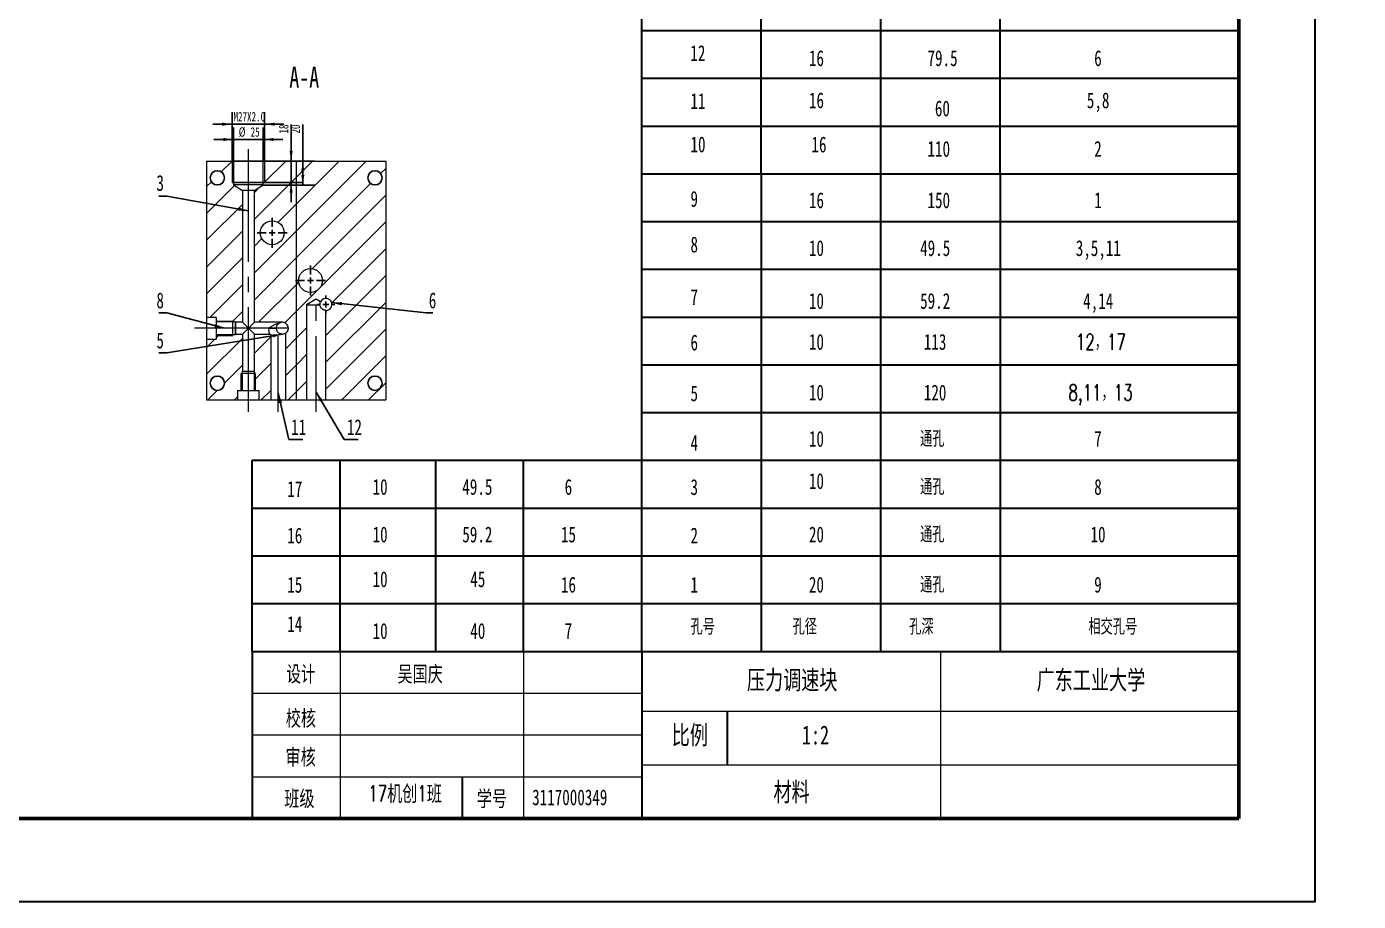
# Model space of a CAD drawing. Header units: millimetres. Extents: x -8 to 430, y -4 to 301.
# Drawn here: x 207 to 430, y -3.9 to 142.7 of the extents above; entities that cross this region are included whole.
import ezdxf

# ---------------------------------------------------------------- set-up
doc = ezdxf.new("R2010")
doc.units = ezdxf.units.MM
doc.header["$PDSIZE"] = -1
doc.linetypes.add('CENTERX2', pattern=[20.32, 12.7, -2.54, 2.54, -2.54])
doc.layers.add('10', color=7, linetype='Continuous')
doc.layers.add('细实线层', color=7, linetype='Continuous')
doc.layers.add('细实线', color=7, linetype='Continuous', lineweight=30)
doc.styles.add('SLDTEXTSTYLE0', font='TXT', dxfattribs={"width": 0.7, "bigfont": 'bigfont'})
doc.styles.add('SLDTEXTSTYLE1', font='TXT', dxfattribs={"width": 0.7})
doc.dimstyles.new('SLDDIMSTYLE12', dxfattribs={"dimtxt": 1.69292, "dimasz": 1.69292, "dimexe": 0, "dimexo": 0.0625, "dimgap": 0.42323, "dimtad": 0, "dimtih": 1, "dimtoh": 1, "dimlfac": 5, "dimrnd": 1e-09, "dimzin": 12, "dimdsep": 46, "dimtxsty": 'SLDTEXTSTYLE1', "dimblk1": 'NONE', "dimsah": 1, "dimcen": 0, "dimadec": 0, "dimazin": 3, "dimtfac": 1, "dimtmove": 0, "dimatfit": 3, "dimldrblk": 'NONE', "dimfxl": 1, "dimfrac": 2, "dimtolj": 1, "dimtzin": 12, "dimarcsym": 0})
doc.dimstyles.new('SLDDIMSTYLE3', dxfattribs={"dimtxt": 1.69292, "dimasz": 1.69292, "dimexe": 0, "dimexo": 0.0625, "dimgap": 0.42323, "dimtad": 2, "dimlfac": 5, "dimrnd": 1e-09, "dimzin": 12, "dimdsep": 46, "dimtxsty": 'SLDTEXTSTYLE1', "dimsah": 1, "dimcen": 0.09, "dimadec": 0, "dimazin": 3, "dimtfac": 1, "dimtmove": 0, "dimatfit": 0, "dimfxl": 1, "dimfrac": 2, "dimtolj": 1, "dimtzin": 12, "dimarcsym": 0})
doc.dimstyles.new('SLDDIMSTYLE4', dxfattribs={"dimtxt": 1.69292, "dimasz": 1.69292, "dimexe": 0, "dimexo": 0.0625, "dimgap": 0.42323, "dimtad": 2, "dimlfac": 5, "dimrnd": 1e-09, "dimzin": 12, "dimdsep": 46, "dimtxsty": 'SLDTEXTSTYLE1', "dimsah": 1, "dimcen": 0.09, "dimadec": 0, "dimazin": 3, "dimtfac": 1, "dimtofl": 0, "dimtmove": 0, "dimatfit": 3, "dimfxl": 1, "dimfrac": 2, "dimtolj": 1, "dimtzin": 12, "dimarcsym": 0})
doc.dimstyles.new('SLDDIMSTYLE7', dxfattribs={"dimtxt": 0.18, "dimasz": 1.69292, "dimexe": 0, "dimexo": 0.0625, "dimgap": 0, "dimtad": 0, "dimtih": 1, "dimtoh": 1, "dimdec": 0, "dimrnd": 1e-09, "dimzin": 0, "dimdsep": 46, "dimtxsty": 'Standard', "dimsah": 1, "dimcen": 0.09, "dimadec": 0, "dimazin": 0, "dimtfac": 1.69292, "dimtdec": 0, "dimtofl": 0, "dimtmove": 0, "dimatfit": 3, "dimfxl": 1, "dimfrac": 2, "dimtolj": 1, "dimtzin": 0, "dimarcsym": 0})
doc.dimstyles.new('SLDDIMSTYLE9', dxfattribs={"dimtxt": 1.69292, "dimasz": 1.69292, "dimexe": 0, "dimexo": 0.0625, "dimgap": 0.42323, "dimtad": 2, "dimlfac": 5, "dimrnd": 1e-09, "dimzin": 4, "dimdsep": 46, "dimtxsty": 'SLDTEXTSTYLE1', "dimsah": 1, "dimcen": 0.09, "dimadec": 0, "dimazin": 1, "dimtfac": 1, "dimtmove": 0, "dimatfit": 0, "dimfxl": 1, "dimfrac": 2, "dimtolj": 1, "dimtzin": 12, "dimarcsym": 0})

# ---------------------------------------------------------------- blocks, each defined once
blk = doc.blocks.new('_D_50')
at = {"layer": '10', "color": 0, "lineweight": -2}
for p, q in [((384.32, 185.35), (389.41, 180.26)), ((399.65, 170.02), (390.61, 179.06)), ((415.96, 170.02), (399.65, 170.02))]:
    blk.add_line(p, q, dxfattribs=at)
at = {"layer": '10', "color": 0}
blk.add_solid([(390.81, 179.26), (390.41, 178.86), (389.41, 180.26)], dxfattribs=at)
at = {"layer": 'Defpoints', "color": 0}
for p in [(384.32, 185.35), (389.41, 180.26)]:
    blk.add_point(p, dxfattribs=at)
at = {"layer": '10', "color": 0, "insert": (416.38, 175.11), "char_height": 1.6929, "attachment_point": 1, "style": 'SLDTEXTSTYLE1'}
blk.add_mtext('\\A1;%%c10 {\\fGDT;x} 53\\P%%c10.5 {\\fGDT;x} 24\\P{\\fGDT;v} %%c 18 {\\fGDT;x} 8\\PM12X1.5 - 6H {\\fGDT;x} 14', dxfattribs=at)
blk = doc.blocks.new('_NONE')
blk = doc.blocks.new('_D_66')
at = {"layer": '10', "color": 7}
for p, q in [((251.25, 120.12), (251.25, 126.23)), ((241.39, 120.12), (253.25, 120.12)), ((251.25, 120.12), (251.25, 116.52)), ((241.39, 116.52), (253.25, 116.52)), ((251.25, 116.52), (251.25, 113.27))]:
    blk.add_line(p, q, dxfattribs=at)
for points in [[(251.25, 120.12), (251.51, 121.82), (250.99, 121.82)], [(251.25, 116.52), (250.99, 114.83), (251.51, 114.83)]]:
    blk.add_solid(points, dxfattribs=at)
at = {"layer": '10', "color": 7, "insert": (249.21, 124.74), "char_height": 1.587, "attachment_point": 1, "rotation": 90, "style": 'SLDTEXTSTYLE1'}
blk.add_mtext('18', dxfattribs=at)
blk = doc.blocks.new('_D_67')
at = {"layer": '10', "color": 7}
for p, q in [((253.21, 120.12), (253.21, 126.23)), ((246.59, 120.12), (255.21, 120.12)), ((253.21, 116.12), (253.21, 120.12)), ((246.59, 116.12), (255.21, 116.12))]:
    blk.add_line(p, q, dxfattribs=at)
for points in [[(253.21, 120.12), (252.95, 118.43), (253.47, 118.43)], [(253.21, 116.12), (253.47, 117.82), (252.95, 117.82)]]:
    blk.add_solid(points, dxfattribs=at)
at = {"layer": '10', "color": 7, "insert": (251.16, 124.74), "char_height": 1.587, "attachment_point": 1, "rotation": 90, "style": 'SLDTEXTSTYLE1'}
blk.add_mtext('20', dxfattribs=at)
blk = doc.blocks.new('_D_68')
at = {"layer": '10', "color": 7}
for p, q in [((241.59, 120.12), (241.59, 125.75)), ((246.59, 120.12), (246.59, 125.75)), ((241.59, 123.75), (238.33, 123.75)), ((241.59, 123.75), (246.59, 123.75)), ((246.59, 123.75), (249.84, 123.75))]:
    blk.add_line(p, q, dxfattribs=at)
for points in [[(241.59, 123.75), (239.9, 124.01), (239.9, 123.49)], [(246.59, 123.75), (248.28, 123.49), (248.28, 124.01)]]:
    blk.add_solid(points, dxfattribs=at)
at = {"layer": '10', "color": 7, "char_height": 1.587, "attachment_point": 1, "style": 'SLDTEXTSTYLE1'}
for s, insert in [('%%c', (242.48, 125.8)), ('25', (244.47, 125.8))]:
    blk.add_mtext(s, dxfattribs=dict(at, insert=insert))
blk = doc.blocks.new('_D_69')
at = {"layer": '10', "color": 7}
for p, q in [((241.39, 120.12), (241.39, 128.31)), ((246.79, 120.12), (246.79, 128.31)), ((241.39, 126.31), (238.13, 126.31)), ((246.79, 126.31), (241.39, 126.31)), ((246.79, 126.31), (250.04, 126.31))]:
    blk.add_line(p, q, dxfattribs=at)
for points in [[(241.39, 126.31), (239.7, 126.57), (239.7, 126.05)], [(246.79, 126.31), (248.48, 126.05), (248.48, 126.57)]]:
    blk.add_solid(points, dxfattribs=at)
at = {"layer": '10', "color": 7, "insert": (241.6, 128.36), "char_height": 1.587, "attachment_point": 1, "style": 'SLDTEXTSTYLE1'}
blk.add_mtext('M27X2.0', dxfattribs=at)
blk = doc.blocks.new('SW_NOTE_20')
at = {"layer": '10', "color": 0}
blk.add_line((-1.36, 0), (0, 0), dxfattribs=at)
at = {"layer": '10', "color": 0, "insert": (-1.75, 3.51), "char_height": 2.65, "attachment_point": 1, "style": 'SLDTEXTSTYLE1'}
blk.add_mtext('3', dxfattribs=at)
blk = doc.blocks.new('SW_NOTE_21')
at = {"layer": '10', "color": 0}
blk.add_line((2.34, 0), (0, 0), dxfattribs=at)
at = {"layer": '10', "color": 0, "insert": (0.4, 3.39), "char_height": 2.646, "attachment_point": 1, "style": 'SLDTEXTSTYLE1'}
blk.add_mtext('11', dxfattribs=at)
blk = doc.blocks.new('SW_NOTE_22')
at = {"layer": '10', "color": 0}
blk.add_line((2.34, 0), (0, 0), dxfattribs=at)
at = {"layer": '10', "color": 0, "insert": (0.47, 3.39), "char_height": 2.646, "attachment_point": 1, "style": 'SLDTEXTSTYLE1'}
blk.add_mtext('12', dxfattribs=at)
blk = doc.blocks.new('SW_NOTE_23')
at = {"layer": '10', "color": 0}
blk.add_line((-1.36, 0), (0, 0), dxfattribs=at)
at = {"layer": '10', "color": 0, "insert": (-1.75, 3.4), "char_height": 2.65, "attachment_point": 1, "style": 'SLDTEXTSTYLE1'}
blk.add_mtext('8', dxfattribs=at)
blk = doc.blocks.new('SW_NOTE_24')
at = {"layer": '10', "color": 0}
blk.add_line((-1.36, 0), (0, 0), dxfattribs=at)
at = {"layer": '10', "color": 0, "insert": (-1.75, 3.38), "char_height": 2.65, "attachment_point": 1, "style": 'SLDTEXTSTYLE1'}
blk.add_mtext('5', dxfattribs=at)
blk = doc.blocks.new('SW_NOTE_25')
at = {"layer": '10', "color": 0}
blk.add_line((1.11, 0), (0, 0), dxfattribs=at)
at = {"layer": '10', "color": 0, "insert": (0.42, 3.4), "char_height": 2.65, "attachment_point": 1, "style": 'SLDTEXTSTYLE1'}
blk.add_mtext('6', dxfattribs=at)
blk = doc.blocks.new('SW_CENTERMARKSYMBOL_24')
at = {"layer": '10', "color": 0}
for p, q in [((0, 1), (0, 2.5)), ((-1, 0), (-2.5, 0)), ((0, 0), (-0.5, 0)), ((0, 0), (0, 0.5)), ((0, 0), (0, -0.5)), ((0, 0), (0.5, 0)), ((1, 0), (2.5, 0)), ((0, -1), (0, -2.5))]:
    blk.add_line(p, q, dxfattribs=at)
blk = doc.blocks.new('SW_CENTERMARKSYMBOL_25')
at = {"layer": '10', "color": 0}
for p, q in [((0, 1), (0, 2.5)), ((-1, 0), (-2.5, 0)), ((0, 0), (-0.5, 0)), ((0, 0), (0, 0.5)), ((0, 0), (0, -0.5)), ((0, 0), (0.5, 0)), ((1, 0), (2.5, 0)), ((0, -1), (0, -2.5))]:
    blk.add_line(p, q, dxfattribs=at)
blk = doc.blocks.new('SW_CENTERMARKSYMBOL_26')
at = {"layer": '10', "color": 0}
for p, q in [((-1, 0), (-1.5, 0)), ((0, 0), (-0.5, 0)), ((0, 1), (0, 1.5)), ((0, 0), (0, 0.5)), ((0, 0), (0, -0.5)), ((0, 0), (0.5, 0)), ((1, 0), (1.5, 0)), ((0, -1), (0, -1.5))]:
    blk.add_line(p, q, dxfattribs=at)

msp = doc.modelspace()

# ---------------------------------------------------------------- hatches: boundary and pattern name
at = {"linetype": 'Continuous', "lineweight": 0}
h = msp.add_hatch(dxfattribs=at)
h.set_pattern_fill('ANSI31', angle=3e-322, style=0)
h.paths.add_polyline_path([(237.088, 93.92336524), (238.688, 93.92336524), (238.688, 93.17336524), (241.888, 93.17336524), (241.91804303, 93.12336524), (243.088, 93.12336524), (243.088, 115.22207432), (241.588, 116.12336524), (241.588, 120.12336524), (237.088, 120.12336524)], flags=0)
edge = h.paths.add_edge_path(flags=0)
edge.add_arc((238.888, 117.32336524), 1.2, 0, 360)
h = msp.add_hatch(dxfattribs=at)
h.set_pattern_fill('ANSI31', angle=3e-322, style=0)
edge = h.paths.add_edge_path(flags=0)
edge.add_line((250.3369996, 91.28754263), (250.3369996, 80.12336524))
edge.add_line((250.3369996, 80.12336524), (252.14231925, 80.12336524))
edge.add_line((252.14231925, 80.12336524), (252.14231925, 120.12336524))
edge.add_line((252.14231925, 120.12336524), (246.588, 120.12336524))
edge.add_line((246.588, 120.12336524), (246.588, 116.12336524))
edge.add_line((246.588, 116.12336524), (245.088, 115.22207432))
edge.add_line((245.088, 115.22207432), (245.088, 93.12336524))
edge.add_line((245.088, 93.12336524), (249.788, 93.12336524))
edge.add_arc((249.788, 92.12336524), 1, -56.7015916341, 90, ccw=False)
edge = h.paths.add_edge_path(flags=0)
edge.add_arc((248.088, 108.12336524), 2, 0, 360)
h = msp.add_hatch(dxfattribs=at)
h.set_pattern_fill('ANSI31', angle=3e-322, style=0)
edge = h.paths.add_edge_path(flags=0)
edge.add_line((267.088, 120.12336524), (252.14231925, 120.12336524))
edge.add_line((252.14231925, 120.12336524), (252.14231925, 80.12336524))
edge.add_line((252.14231925, 80.12336524), (253.848, 80.12336524))
edge.add_line((253.848, 80.12336524), (253.848, 96.02336524))
edge.add_line((253.848, 96.02336524), (255.448, 96.98474223))
edge.add_line((255.448, 96.98474223), (256.18093304, 96.54435163))
edge.add_arc((257.088, 96.12336524), 1, -92.292442776, 155.1031220709, ccw=False)
edge.add_line((257.048, 95.12416556), (257.048, 80.12336524))
edge.add_line((257.048, 80.12336524), (267.088, 80.12336524))
edge.add_line((267.088, 80.12336524), (267.088, 120.12336524))
edge = h.paths.add_edge_path(flags=0)
edge.add_arc((254.488, 100.12336524), 2, 0, 360)
edge = h.paths.add_edge_path(flags=0)
edge.add_arc((265.288, 82.92336524), 1.2, 0, 360)
edge = h.paths.add_edge_path(flags=0)
edge.add_arc((265.288, 117.32336524), 1.2, 0, 360)
h = msp.add_hatch(dxfattribs=at)
h.set_pattern_fill('ANSI31', angle=3e-322, style=0)
h.paths.add_polyline_path([(241.888, 91.07336524), (238.688, 91.07336524), (238.688, 90.32336524), (237.088, 90.32336524), (237.088, 80.12336524), (242.288, 80.12336524), (242.288, 81.72336524), (243.038, 81.72336524), (243.038, 84.92336524), (243.088, 84.95340828), (243.088, 91.12336524), (241.91804303, 91.12336524)], flags=0)
edge = h.paths.add_edge_path(flags=0)
edge.add_arc((238.888, 82.92336524), 1.2, 0, 360)
h = msp.add_hatch(dxfattribs=at)
h.set_pattern_fill('ANSI31', angle=3e-322, style=0)
h.paths.add_polyline_path([(245.888, 81.72336524), (245.888, 80.12336524), (247.8390004, 80.12336524), (247.8390004, 91.12336524), (245.088, 91.12336524), (245.088, 84.95340828), (245.138, 84.92336524), (245.138, 81.72336524)], flags=0)

# ---------------------------------------------------------------- linework, layer by layer
at = {"color": 7, "linetype": 'Continuous', "lineweight": 15}
for p, q in [((237.088, 120.12336524), (241.588, 120.12336524)), ((237.088, 120.12336524), (237.088, 93.92336524)), ((241.588, 120.12336524), (241.588, 116.12336524)), ((246.588, 120.12336524), (241.588, 120.12336524)), ((246.588, 116.12336524), (246.588, 120.12336524)), ((246.588, 120.12336524), (252.14231925, 120.12336524)), ((252.14231925, 80.12336524), (252.14231925, 120.12336524)), ((252.14231925, 120.12336524), (267.088, 120.12336524)), ((267.088, 120.12336524), (267.088, 80.12336524)), ((241.588, 116.12336524), (243.088, 115.22207432)), ((246.588, 116.12336524), (241.588, 116.12336524)), ((245.088, 115.22207432), (246.588, 116.12336524)), ((243.088, 115.22207432), (243.088, 93.12336524)), ((245.088, 115.22207432), (243.088, 115.22207432)), ((245.088, 93.12336524), (245.088, 115.22207432)), ((255.448, 96.98474223), (253.848, 96.02336524)), ((253.848, 96.02336524), (253.848, 80.12336524)), ((253.848, 96.02336524), (256.09301256, 96.02336524)), ((256.18093304, 96.54435163), (255.448, 96.98474223)), ((238.688, 93.92336524), (237.088, 93.92336524)), ((237.088, 93.92336524), (237.088, 90.32336524)), ((238.688, 93.92336524), (238.688, 93.17336524)), ((257.048, 80.12336524), (257.048, 95.12416556)), ((241.888, 93.17336524), (238.688, 93.17336524)), ((238.688, 93.17336524), (238.688, 91.07336524)), ((241.91804303, 93.12336524), (241.888, 93.17336524)), ((241.888, 93.17336524), (241.888, 91.07336524)), ((243.088, 93.12336524), (241.91804303, 93.12336524)), ((241.91804303, 93.12336524), (241.91804303, 91.12336524)), ((244.088, 92.12336524), (243.088, 93.12336524)), ((243.088, 91.12336524), (244.088, 92.12336524)), ((245.088, 93.12336524), (244.088, 92.12336524)), ((244.088, 92.12336524), (245.088, 91.12336524)), ((249.788, 93.12336524), (245.088, 93.12336524)), ((247.488, 92.12336524), (248.788, 92.12336524)), ((237.088, 90.32336524), (238.688, 90.32336524)), ((237.088, 90.32336524), (237.088, 80.12336524)), ((238.688, 91.07336524), (241.888, 91.07336524)), ((238.688, 91.07336524), (238.688, 90.32336524)), ((241.888, 91.07336524), (241.91804303, 91.12336524)), ((241.91804303, 91.12336524), (243.088, 91.12336524)), ((243.088, 91.12336524), (243.088, 84.95340828)), ((245.088, 91.12336524), (247.8390004, 91.12336524)), ((245.088, 84.95340828), (245.088, 91.12336524)), ((247.8390004, 91.12336524), (247.8390004, 80.12336524)), ((250.3369996, 80.12336524), (250.3369996, 91.28754263)), ((243.088, 84.95340828), (243.038, 84.92336524)), ((243.038, 84.92336524), (243.038, 81.72336524)), ((243.038, 84.92336524), (245.138, 84.92336524)), ((243.088, 84.95340828), (245.088, 84.95340828)), ((245.138, 84.92336524), (245.088, 84.95340828)), ((245.138, 81.72336524), (245.138, 84.92336524)), ((242.288, 81.72336524), (243.038, 81.72336524)), ((242.288, 81.72336524), (242.288, 80.12336524)), ((243.038, 81.72336524), (245.138, 81.72336524)), ((245.138, 81.72336524), (245.888, 81.72336524)), ((245.888, 80.12336524), (245.888, 81.72336524)), ((237.088, 80.12336524), (242.288, 80.12336524)), ((242.288, 80.12336524), (245.888, 80.12336524)), ((245.888, 80.12336524), (247.8390004, 80.12336524)), ((247.8390004, 80.12336524), (250.3369996, 80.12336524)), ((250.3369996, 80.12336524), (252.14231925, 80.12336524)), ((252.14231925, 80.12336524), (253.848, 80.12336524)), ((253.848, 80.12336524), (257.048, 80.12336524)), ((257.048, 80.12336524), (267.088, 80.12336524))]:
    msp.add_line(p, q, dxfattribs=at)
at = {"color": 7, "linetype": 'Continuous', "lineweight": 0}
for p, q in [((241.388, 120.12336524), (241.388, 116.52336524)), ((246.788, 120.12336524), (246.788, 116.52336524)), ((241.388, 116.52336524), (246.788, 116.52336524)), ((238.688, 93.32336524), (241.488, 93.32336524)), ((241.488, 90.92336524), (241.488, 93.32336524)), ((238.688, 90.92336524), (241.488, 90.92336524)), ((242.888, 81.72336524), (242.888, 84.52336524)), ((245.288, 84.52336524), (242.888, 84.52336524)), ((245.288, 81.72336524), (245.288, 84.52336524))]:
    msp.add_line(p, q, dxfattribs=at)
at = {"color": 7, "linetype": 'Continuous'}
for centre in [(238.888, 117.32336524), (265.288, 117.32336524), (238.888, 82.92336524), (265.288, 82.92336524)]:
    msp.add_circle(centre, 1.2, dxfattribs=at)
at = {"color": 7, "linetype": 'Continuous', "lineweight": 15}
for centre, radius in [((238.888, 117.32336524), 1.2), ((265.288, 117.32336524), 1.2), ((248.088, 108.12336524), 2), ((254.488, 100.12336524), 2), ((238.888, 82.92336524), 1.2), ((265.288, 82.92336524), 1.2)]:
    msp.add_circle(centre, radius, dxfattribs=at)
for centre, start, end in [((257.088, 96.12336524), 267.707557224, 155.1031220709), ((249.788, 92.12336524), 90, 131.082413424), ((249.788, 92.12336524), 303.2984083659, 90)]:
    msp.add_arc(centre, 1, start, end, dxfattribs=at)
for points, knots in [([(256.09301256, 96.02336524), (256.08653116, 96.08785437), (256.08660485, 96.15033952), (256.09681913, 96.268556), (256.10708053, 96.32435288), (256.12622471, 96.39838899), (256.13320108, 96.42142325), (256.14716431, 96.46293522), (256.15417525, 96.48147612), (256.17265278, 96.52737974), (256.18093304, 96.54435163), (256.18093304, 96.54435163)], [0, 0, 0, 0, 0.25, 0.25, 0.5, 0.5, 0.625, 0.625, 0.75, 0.75, 1, 1, 1, 1]), ([(257.048, 95.12416556), (257.048, 95.12416556), (257.04584634, 95.12424501), (257.0373288, 95.12464076), (257.03098111, 95.12495673), (257.00580729, 95.12660689), (256.9808966, 95.12855056), (256.93103019, 95.13561916), (256.91231148, 95.13869948), (256.87149678, 95.14686155), (256.84932011, 95.15195195), (256.80158358, 95.16494075), (256.77602295, 95.17283605), (256.72164184, 95.19244251), (256.69271518, 95.20422347), (256.63344667, 95.23204434), (256.602942, 95.24813066), (256.54077969, 95.28559035), (256.50890021, 95.3071324), (256.41409592, 95.38024761), (256.35343986, 95.43897815), (256.27125477, 95.54464398), (256.24548136, 95.58275209), (256.19956596, 95.66207879), (256.17914051, 95.70363235), (256.14383374, 95.79057199), (256.12895123, 95.83616088), (256.10602721, 95.92845418), (256.0978263, 95.97546919), (256.09301256, 96.02336524)], [0, 0, 0, 0, 0.0625, 0.0625, 0.125, 0.125, 0.25, 0.25, 0.3125, 0.3125, 0.375, 0.375, 0.4375, 0.4375, 0.5, 0.5, 0.5625, 0.5625, 0.625, 0.625, 0.75, 0.75, 0.8125, 0.8125, 0.875, 0.875, 0.9375, 0.9375, 1, 1, 1, 1]), ([(247.488, 92.12336524), (247.488, 92.05410539), (247.48795498, 91.98605328), (247.48832254, 91.85227026), (247.48875128, 91.78580621), (247.49162479, 91.66017906), (247.4940524, 91.60078869), (247.50095173, 91.51690464), (247.50382751, 91.48968294), (247.51090874, 91.43826685), (247.51511707, 91.4139465), (247.52517355, 91.36801122), (247.53102107, 91.34639655), (247.54470412, 91.30587189), (247.55259965, 91.28685304), (247.57942305, 91.23480082), (247.60127577, 91.20692341), (247.65440907, 91.16321189), (247.68591879, 91.14751482), (247.75639413, 91.12774119), (247.79591554, 91.12336524), (247.8390004, 91.12336524)], [0, 0, 0, 0, 0.125, 0.125, 0.25, 0.25, 0.375, 0.375, 0.4375, 0.4375, 0.5, 0.5, 0.5625, 0.5625, 0.625, 0.625, 0.75, 0.75, 0.875, 0.875, 1, 1, 1, 1]), ([(249.13085609, 92.87713038), (249.09166595, 92.87886487), (249.05160378, 92.87818172), (248.97346851, 92.8720957), (248.93510478, 92.86674807), (248.85952433, 92.85197305), (248.82216299, 92.84248127), (248.74990709, 92.82057904), (248.71477741, 92.8081421), (248.61123303, 92.76746801), (248.54457805, 92.73593353), (248.41223309, 92.66818632), (248.34656132, 92.63193966), (248.14882591, 92.51958755), (248.01782349, 92.44120183), (247.75405145, 92.28331957), (247.62146727, 92.20356047), (247.488, 92.12336524)], [0, 0, 0, 0, 0.0625, 0.0625, 0.125, 0.125, 0.1875, 0.1875, 0.25, 0.25, 0.375, 0.375, 0.5, 0.5, 0.75, 0.75, 1, 1, 1, 1]), ([(248.788, 92.12336524), (248.79387726, 92.20836179), (248.80562042, 92.37819063), (248.90784296, 92.62344453), (249.06006181, 92.82126371), (249.19413078, 92.93031254), (249.25868874, 92.97194896), (249.2636547, 92.97490027), (249.26572455, 92.97613041)], [0, 0, 0, 0, 0.264216649, 0.5279226836, 0.756179335, 0.8773423733, 0.9488751279, 1, 1, 1, 1]), ([(250.33395933, 91.28940126), (250.30661805, 91.27109017), (250.23449863, 91.22279012), (250.05920766, 91.15216155), (249.84176825, 91.11425354), (249.62101176, 91.13285162), (249.4131616, 91.18568166), (249.17885453, 91.31057272), (248.9611625, 91.53419924), (248.8155544, 91.81321147), (248.79700604, 92.02199276), (248.788, 92.12336524)], [0, 0, 0, 0, 0.0617059493, 0.1627647987, 0.3157945676, 0.3932337764, 0.470617253, 0.6024409315, 0.7309638266, 0.8693711262, 1, 1, 1, 1])]:
    msp.add_open_spline(points, degree=3, knots=knots, dxfattribs=at)
at = {"layer": '10', "color": 7, "lineweight": 30}
for p, q in [((310, 134), (310, 150)), ((330, 134), (330, 150)), ((350, 134), (350, 150)), ((370, 134), (370, 150)), ((310, 142), (410, 142)), ((310, 118), (310, 134)), ((310, 134), (410, 134)), ((330, 118), (330, 134)), ((350, 38), (350, 134)), ((370, 118), (370, 134)), ((310, 126), (410, 126)), ((310, 38), (310, 118)), ((310, 118), (410, 118)), ((330, 118), (330, 38)), ((370, 118), (370, 38)), ((310, 110), (410, 110)), ((310, 102), (410, 102)), ((310, 94), (410, 94)), ((310, 86), (410, 86)), ((310, 78), (410, 78)), ((244.69972445, 62), (244.69972445, 70)), ((244.69972445, 70), (310, 70)), ((259.47152138, 38), (259.47152138, 70)), ((275.49357196, 38), (275.49357196, 70)), ((290.15377659, 38), (290.15377659, 70)), ((310, 70), (410, 70)), ((244.69972445, 54), (244.69972445, 62)), ((244.69972445, 62), (310, 62)), ((310, 62), (410, 62)), ((244.69972445, 46), (244.69972445, 54)), ((244.69972445, 54), (310, 54)), ((310, 54), (410, 54)), ((244.69972445, 38), (244.69972445, 46)), ((244.69972445, 46), (310, 46)), ((310, 46), (410, 46)), ((244.69972445, 38), (410, 38)), ((244.69972445, 38), (244.69972445, 10)), ((310, 38), (310, 10)), ((324.25888, 28), (324.25888, 19)), ((279.88782609, 17), (279.88782609, 10))]:
    msp.add_line(p, q, dxfattribs=at)
at = {"layer": '10', "color": 7, "linetype": 'CENTERX2', "lineweight": 0}
for p, q in [((244.088, 114.12336524), (244.088, 122.12336524)), ((244.088, 82.95340828), (244.088, 117.22207432)), ((255.448, 78.12336524), (255.448, 97.5737654)), ((238.688, 92.12336524), (235.088, 92.12336524)), ((243.888, 92.12336524), (238.688, 92.12336524)), ((250.8135002, 92.12336524), (243.088, 92.12336524)), ((249.088, 78.12336524), (249.088, 93.20545394)), ((244.088, 78.12336524), (244.088, 83.72336524))]:
    msp.add_line(p, q, dxfattribs=at)
at = {"layer": '10', "color": 7, "lineweight": 15}
for p, q in [((244.69972445, 38), (360, 38)), ((259.47152138, 38), (259.47152138, 10)), ((290.15377659, 38), (290.15377659, 10)), ((360, 38), (360, 10)), ((244.69972445, 31), (310, 31)), ((310, 28), (410, 28)), ((244.69972445, 24), (310, 24)), ((310, 19), (410, 19)), ((244.69972445, 17), (310, 17))]:
    msp.add_line(p, q, dxfattribs=at)
at = {"layer": '细实线', "color": 7, "linetype": 'Continuous', "lineweight": 60}
msp.add_line((410, 287), (410, 10), dxfattribs=at)
at = {"layer": '细实线'}
msp.add_lwpolyline([(-8.00260214, -3.88219175), (422.76619786, -3.88219175), (422.76619786, 300.73288825), (-8.00260214, 300.73288825)], close=True, dxfattribs=at)
at = {"layer": '细实线层', "color": 7, "linetype": 'Continuous', "lineweight": 60}
msp.add_line((410, 10), (10, 10), dxfattribs=at)

# ---------------------------------------------------------------- block references
at = {"layer": '10', "color": 7}
for name, p in [('SW_NOTE_20', (230.43485091, 114.27724132)), ('SW_CENTERMARKSYMBOL_25', (248.088, 108.12336524)), ('SW_CENTERMARKSYMBOL_24', (254.488, 100.12336524)), ('SW_NOTE_23', (230.43485091, 94.71482176)), ('SW_CENTERMARKSYMBOL_26', (257.088, 96.12336524)), ('SW_NOTE_25', (273.88867439, 94.71482176)), ('SW_NOTE_24', (230.43485091, 88.02241507)), ('SW_NOTE_21', (250.85135135, 73.47930053)), ('SW_NOTE_22', (260.11776062, 73.47930053))]:
    msp.add_blockref(name, p, dxfattribs=at)

# ---------------------------------------------------------------- texts
at = {"layer": '10', "color": 7, "attachment_point": 1}
for s, insert, char_height, style in [('12', (318.1108295, 139.53532083), 2.645833333, 'SLDTEXTSTYLE1'), ('16', (337.97369252, 138.69285026), 2.645833333, 'SLDTEXTSTYLE1'), ('79.5', (357.83486053, 138.69285026), 2.645833333, 'SLDTEXTSTYLE1'), ('6', (385.75474537, 138.69285026), 2.64583333, 'SLDTEXTSTYLE1'), ('11', (318.13746382, 131.49288899), 2.645833333, 'SLDTEXTSTYLE1'), ('16', (337.97369252, 131.62619707), 2.645833333, 'SLDTEXTSTYLE1'), ('60', (359.06958274, 130.27297894), 2.645833333, 'SLDTEXTSTYLE1'), ('5,8', (384.52002322, 131.62619707), 2.645833333, 'SLDTEXTSTYLE1'), ('10', (318.13746382, 124.24254471), 2.645833333, 'SLDTEXTSTYLE1'), ('16', (338.39697526, 124.23332339), 2.645833333, 'SLDTEXTSTYLE1'), ('110', (357.83486053, 123.49257859), 2.645833333, 'SLDTEXTSTYLE1'), ('2', (385.75474537, 123.49257859), 2.64583333, 'SLDTEXTSTYLE1'), ('9', (318.13746382, 115.12151931), 2.64583333, 'SLDTEXTSTYLE1'), ('16', (337.97369252, 114.88874075), 2.645833333, 'SLDTEXTSTYLE1'), ('150', (357.83486053, 114.88874075), 2.645833333, 'SLDTEXTSTYLE1'), ('1', (385.75474537, 114.88874075), 2.64583333, 'SLDTEXTSTYLE1'), ('8', (318.13746382, 107.47379012), 2.64583333, 'SLDTEXTSTYLE1'), ('10', (337.97369252, 106.87054178), 2.645833333, 'SLDTEXTSTYLE1'), ('49.5', (356.6001382, 106.87054178), 2.645833333, 'SLDTEXTSTYLE1'), ('3,5,11', (382.66548989, 106.87054178), 2.645833333, 'SLDTEXTSTYLE1'), ('7', (318.13746382, 98.6510653), 2.64583333, 'SLDTEXTSTYLE1'), ('10', (337.97369252, 98.01921969), 2.645833333, 'SLDTEXTSTYLE1'), ('59.2', (356.6001382, 98.01921969), 2.645833333, 'SLDTEXTSTYLE1'), ('4,14', (383.90266206, 98.01921969), 2.645833333, 'SLDTEXTSTYLE1'), ('6', (318.13746382, 91.06536687), 2.64583333, 'SLDTEXTSTYLE1'), ('10', (337.97369252, 91.16888938), 2.645833333, 'SLDTEXTSTYLE1'), ('113', (357.21749937, 91.16888938), 2.645833333, 'SLDTEXTSTYLE1'), ('12，17', (382.67038958, 91.16888938), 2.645833333, 'SLDTEXTSTYLE0'), ('10', (337.97369252, 82.67860333), 2.645833333, 'SLDTEXTSTYLE1'), ('120', (357.21749937, 82.67860333), 2.645833333, 'SLDTEXTSTYLE1'), ('8,11，13', (381.43566749, 82.67860333), 2.645833333, 'SLDTEXTSTYLE0'), ('5', (318.13746382, 82.54809144), 2.64583333, 'SLDTEXTSTYLE1'), ('4', (318.13746382, 74.24254471), 2.64583333, 'SLDTEXTSTYLE1'), ('10', (337.97369252, 74.92342837), 2.645833333, 'SLDTEXTSTYLE1'), ('通孔', (356.60258805, 74.92342837), 2.645833333, 'SLDTEXTSTYLE0'), ('7', (385.75474537, 74.92342837), 2.64583333, 'SLDTEXTSTYLE1'), ('10', (337.97369252, 67.84693511), 2.645833333, 'SLDTEXTSTYLE1'), ('通孔', (356.60258805, 66.87151914), 2.645833333, 'SLDTEXTSTYLE0'), ('17', (250.60606457, 66.52360681), 2.645833333, 'SLDTEXTSTYLE1'), ('10', (264.89594731, 66.87151914), 2.645833333, 'SLDTEXTSTYLE1'), ('49.5', (279.92179606, 66.87151914), 2.645833333, 'SLDTEXTSTYLE1'), ('6', (297.05807662, 66.87151914), 2.64583333, 'SLDTEXTSTYLE1'), ('3', (318.13746382, 66.84436488), 2.64583333, 'SLDTEXTSTYLE1'), ('8', (385.75474537, 66.87151914), 2.64583333, 'SLDTEXTSTYLE1'), ('16', (250.60606457, 58.72633674), 2.645833333, 'SLDTEXTSTYLE1'), ('10', (264.89594731, 58.90606469), 2.645833333, 'SLDTEXTSTYLE1'), ('59.2', (279.92179606, 58.90606469), 2.645833333, 'SLDTEXTSTYLE1'), ('15', (296.44071551, 58.90606469), 2.645833333, 'SLDTEXTSTYLE1'), ('2', (318.13746382, 58.72633674), 2.64583333, 'SLDTEXTSTYLE1'), ('20', (337.97369252, 58.90606469), 2.645833333, 'SLDTEXTSTYLE1'), ('通孔', (356.60258805, 58.90606469), 2.645833333, 'SLDTEXTSTYLE0'), ('10', (385.13738427, 58.90606469), 2.645833333, 'SLDTEXTSTYLE1'), ('10', (264.89594731, 51.4043314), 2.645833333, 'SLDTEXTSTYLE1'), ('45', (281.25934305, 51.4043314), 2.645833333, 'SLDTEXTSTYLE1'), ('15', (250.60606457, 50.47522617), 2.645833333, 'SLDTEXTSTYLE1'), ('16', (296.44071551, 50.49138144), 2.645833333, 'SLDTEXTSTYLE1'), ('1', (318.13746382, 50.47522617), 2.64583333, 'SLDTEXTSTYLE1'), ('20', (337.97369252, 50.49138144), 2.645833333, 'SLDTEXTSTYLE1'), ('通孔', (356.60258805, 50.49138144), 2.645833333, 'SLDTEXTSTYLE0'), ('9', (385.75474537, 50.49138144), 2.64583333, 'SLDTEXTSTYLE1'), ('14', (250.60606457, 43.9014832), 2.645833333, 'SLDTEXTSTYLE1'), ('10', (264.89594731, 42.74225733), 2.645833333, 'SLDTEXTSTYLE1'), ('40', (281.25934305, 42.74225733), 2.645833333, 'SLDTEXTSTYLE1'), ('7', (297.05807662, 42.74225733), 2.64583333, 'SLDTEXTSTYLE1'), ('孔号', (318.13746382, 43.45513205), 2.645833333, 'SLDTEXTSTYLE0'), ('孔径', (335.24510525, 43.45513205), 2.645833333, 'SLDTEXTSTYLE0'), ('孔深', (354.76577642, 43.45513205), 2.645833333, 'SLDTEXTSTYLE0'), ('相交孔号', (384.79249769, 43.45513205), 2.645833333, 'SLDTEXTSTYLE0'), ('{\\fMS PGothic|b0|i0|c134|p34;吴国\\fSimSun|b0|i0|c134|p2;庆}', (269.07919418, 35.54423066), 2.6458333333, 'SLDTEXTSTYLE1'), ('{\\fSimSun|b0|i0|c134|p2;压力调速块}', (327.59166652, 34.79484198), 3.175, 'SLDTEXTSTYLE1'), ('{\\fMS PGothic|b0|i0|c134|p34;广\\fSimSun|b0|i0|c134|p2;东\\fMS PGothic|b0|i0|c134|p34;工\\fSimSun|b0|i0|c134|p2;业\\fMS PGothic|b0|i0|c134|p34;大学}', (376.11294001, 34.79484198), 3.175, 'SLDTEXTSTYLE1'), ('{\\fSimSun|b0|i0|c134|p2;比例}', (314.99277555, 25.57583296), 3.175, 'SLDTEXTSTYLE1'), ('1:2', (336.81103774, 25.57583296), 3.175, 'SLDTEXTSTYLE1'), ('{\\Ftxt,bigfont|c134;17\\fSimSun|b0|i0|c134|p2;机创\\Ftxt,bigfont|c134;1\\fSimSun|b0|i0|c134|p2;班}', (264.15615031, 15.51994112), 2.6458333333, 'SLDTEXTSTYLE1'), ('{\\fSimSun|b0|i0|c134|p2;材料}', (332.03960633, 16.06390149), 3.175, 'SLDTEXTSTYLE1'), ('{\\fSimSun|b0|i0|c134|p2;班级}', (250.11410494, 14.66886455), 2.6458333333, 'SLDTEXTSTYLE1'), ('{\\fSimSun|b0|i0|c134|p2;学号}', (282.36631252, 14.66886455), 2.6458333333, 'SLDTEXTSTYLE1'), ('3117000349', (291.61990342, 14.86658367), 2.645833333, 'SLDTEXTSTYLE1')]:
    msp.add_mtext(s, dxfattribs=dict(at, insert=insert, char_height=char_height, style=style))
at = {"layer": '10', "attachment_point": 2, "style": 'SLDTEXTSTYLE1'}
for s, insert, char_height in [('A-A', (253.44783953, 135.943567), 3.5), ('设计', (252.88533979, 35.54423089), 2.645833333), ('{\\fSimSun|b0|i0|c134|p2;校核}', (252.88524782, 28.12579204), 2.6458333333), ('{\\fSimSun|b0|i0|c134|p2;审核}', (252.84421305, 21.62038622), 2.6458333333)]:
    msp.add_mtext(s, dxfattribs=dict(at, insert=insert, char_height=char_height))

# ---------------------------------------------------------------- dimensions: what is measured, and where the dimension line sits
at = {"layer": '10', "color": 7}
dim = msp.add_diameter_dim_2p(p1=(384.31841559, 185.34933408), p2=(389.40958441, 180.25816525), text='%%c10 {\\fGDT;x} 53\\P%%c10.5 {\\fGDT;x} 24\\P{\\fGDT;v} %%c 18 {\\fGDT;x} 8\\PM12X1.5 - 6H {\\fGDT;x} 14', dimstyle='SLDDIMSTYLE12', override={"dimpost": '<>'}, dxfattribs=at)
dim.commit()
dim.dimension.update_dxf_attribs({"geometry": '_D_50', "text_midpoint": (425.38655853, 170.01545115), "dimtype": 163})
for base, p1, p2, angle, dimstyle, picture, middle in [((241.388, 126.31442096), (246.788, 120.12336524), (241.388, 120.12336524), 0, 'SLDDIMSTYLE9', '_D_69', (244.2167587, 126.31442096)), ((251.25173642, 116.52336524), (241.388, 120.12336524), (241.388, 116.52336524), 90, 'SLDDIMSTYLE3', '_D_66', (251.25173642, 125.48567591)), ((253.21045024, 120.12336524), (246.588, 116.12336524), (246.588, 120.12336524), 90, 'SLDDIMSTYLE4', '_D_67', (253.21045024, 125.48567591))]:
    dim = msp.add_linear_dim(base=base, p1=p1, p2=p2, angle=angle, dimstyle=dimstyle, dxfattribs=at)
    dim.commit()
    dim.dimension.update_dxf_attribs({"geometry": picture, "text_midpoint": middle, "dimtype": 160})
dim = msp.add_linear_dim(base=(246.588, 123.75404753), p1=(241.588, 120.12336524), p2=(246.588, 120.12336524), angle=0, text='%%c<>', dimstyle='SLDDIMSTYLE3', dxfattribs=at)
dim.commit()
dim.dimension.update_dxf_attribs({"geometry": '_D_68', "text_midpoint": (244.2167587, 123.75404753), "dimtype": 160})

# ---------------------------------------------------------------- leaders
for points in [[(244.088, 111.78004129), (230.43485091, 114.27724132)], [(258.0449982, 96.41345911), (273.88867439, 94.71482176)], [(240.11831822, 92.12336524), (230.43485091, 94.71482176)], [(249.80995889, 91.12360637), (230.43485091, 88.02241507)], [(249.088, 81.28625112), (250.85135135, 73.47930053)], [(255.448, 81.43335376), (260.11776062, 73.47930053)]]:
    msp.add_leader(points, dimstyle='SLDDIMSTYLE7', dxfattribs=at)

doc.saveas('drawing.dxf')
